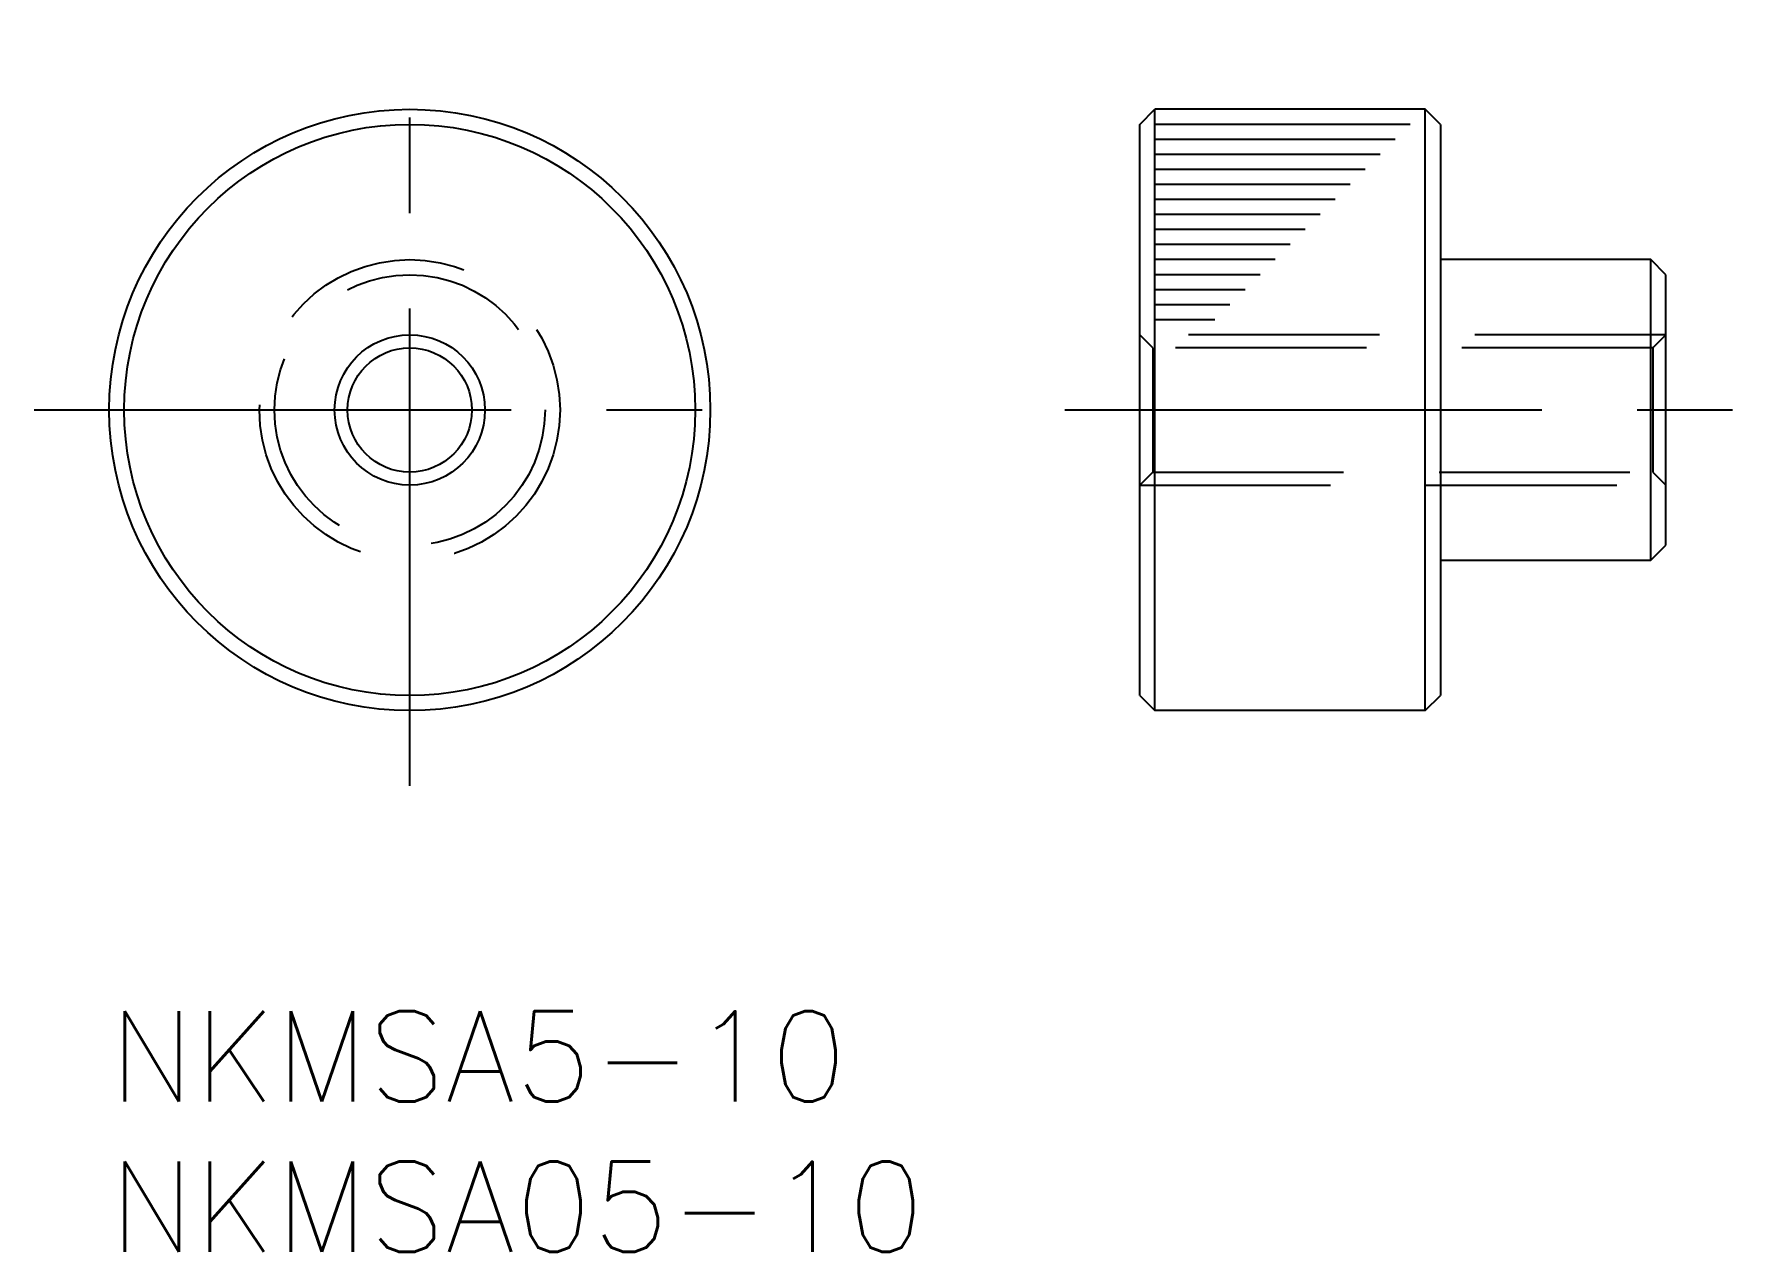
# Model space of a CAD drawing. Extents: x -2.5 to 54.3, y -8 to 32.5.
import ezdxf

# ---------------------------------------------------------------- set-up
doc = ezdxf.new("R2010")
doc.units = 0
doc.header["$LTSCALE"] = 0.5
doc.linetypes.add('CENTER', pattern=[50.8, 31.75, -6.35, 6.35, -6.35])
doc.linetypes.add('DASHED', pattern=[19.05, 12.7, -6.35])
for name, color, linetype in [('MSM_CENTER', 1, 'CENTER'), ('MSM_CONTINUOUS', 7, 'CONTINUOUS'), ('MSM_DASHED', 4, 'DASHED'), ('MSM_NARROW', 5, 'CONTINUOUS'), ('MSM_PART_NUMBER', 7, 'CONTINUOUS')]:
    doc.layers.add(name, color=color, linetype=linetype)
doc.styles.get("Standard").update_dxf_attribs({"font": 'txt.shx', "height": 3, "bigfont": 'bigfont.shx'})

# ---------------------------------------------------------------- blocks, each defined once
blk = doc.blocks.new('*U2')
at = {"layer": 'MSM_PART_NUMBER'}
blk.add_text('NKMSA5-10', height=3, dxfattribs=at).set_placement((0, -3))
blk = doc.blocks.new('*U3')
at = {"layer": 'MSM_PART_NUMBER'}
blk.add_text('NKMSA05-10', height=3, dxfattribs=at).set_placement((0, -8))

msp = doc.modelspace()

# ---------------------------------------------------------------- linework, layer by layer
at = {"layer": 'MSM_CENTER'}
for p, q in [((10, 7.5), (10, 32.5)), ((-2.5, 20), (22.5, 20)), ((31.793, 20), (54.293, 20))]:
    msp.add_line(p, q, dxfattribs=at)
at = {"layer": 'MSM_CONTINUOUS'}
for p, q in [((34.293, 29.5), (34.793, 30)), ((34.793, 10), (34.793, 30)), ((43.793, 30), (34.793, 30)), ((43.793, 10), (43.793, 30)), ((44.293, 29.5), (43.793, 30)), ((34.293, 10.5), (34.293, 29.5)), ((44.293, 29.5), (44.293, 10.5)), ((51.293, 25), (44.293, 25)), ((51.293, 15), (51.293, 25)), ((51.793, 24.5), (51.293, 25)), ((51.793, 15.5), (51.793, 24.5)), ((51.293, 15), (51.793, 15.5)), ((44.293, 15), (51.293, 15)), ((34.293, 10.5), (34.793, 10)), ((43.793, 10), (44.293, 10.5)), ((43.793, 10), (34.793, 10))]:
    msp.add_line(p, q, dxfattribs=at)
for radius in [10, 9.5, 2.067]:
    msp.add_circle((10, 20), radius, dxfattribs=at)
at = {"layer": 'MSM_DASHED'}
for p, q in [((51.793, 22.5), (34.293, 22.5)), ((34.726, 22.067), (34.293, 22.5)), ((51.36, 22.067), (51.793, 22.5)), ((34.726, 22.067), (34.726, 17.933)), ((51.36, 22.067), (34.726, 22.067)), ((51.36, 22.067), (51.36, 17.933)), ((34.293, 17.5), (34.726, 17.933)), ((34.726, 17.933), (51.36, 17.933)), ((51.36, 17.933), (51.793, 17.5)), ((34.293, 17.5), (51.793, 17.5))]:
    msp.add_line(p, q, dxfattribs=at)
for radius in [5, 4.5]:
    msp.add_circle((10, 20), radius, dxfattribs=at)
at = {"layer": 'MSM_NARROW'}
for p, q in [((43.293, 29.5), (34.793, 29.5)), ((42.793, 29), (34.793, 29)), ((42.293, 28.5), (34.793, 28.5)), ((41.793, 28), (34.793, 28)), ((41.293, 27.5), (34.793, 27.5)), ((40.793, 27), (34.793, 27)), ((40.293, 26.5), (34.793, 26.5)), ((39.793, 26), (34.793, 26)), ((39.293, 25.5), (34.793, 25.5)), ((38.793, 25), (34.793, 25)), ((38.293, 24.5), (34.793, 24.5)), ((37.793, 24), (34.793, 24)), ((37.293, 23.5), (34.793, 23.5)), ((36.793, 23), (34.793, 23))]:
    msp.add_line(p, q, dxfattribs=at)
msp.add_circle((10, 20), 2.5, dxfattribs=at)

# ---------------------------------------------------------------- block references
at = {"layer": 'MSM_CONTINUOUS'}
for name in ['*U2', '*U3']:
    msp.add_blockref(name, (0, 0), dxfattribs=at)

doc.saveas('drawing.dxf')
